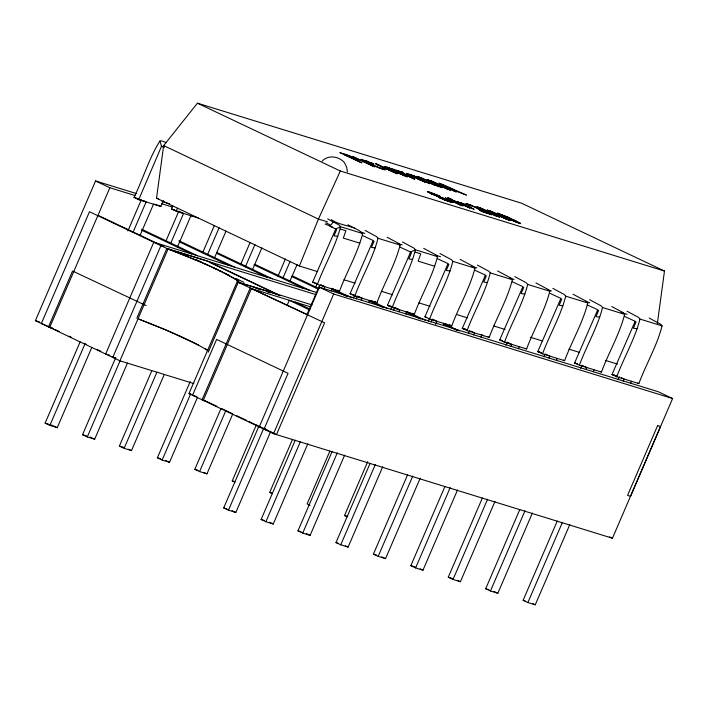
<?xml version="1.0" encoding="UTF-8"?>
<svg xmlns="http://www.w3.org/2000/svg" width="708" height="708" viewBox="0 0 708 708"><rect width="100%" height="100%" fill="white"/><g stroke="black" fill="none" stroke-linecap="round" stroke-linejoin="round"><path stroke-width="1.06" d="M317.388 284.43L339.486 291.245C346.637 271.89 357.62 253.535 362.682 233.543L340.583 226.719L335.769 228.958L312.626 282.165L317.388 284.43C324.529 265.075 335.521 246.711 340.583 226.719L339.221 225.1L327.68 218.905M365.107 230.454L376.638 236.64L378.001 238.269C372.948 258.261 361.956 276.616 354.814 295.971L350.053 293.714L373.196 240.499L362.558 235.587M387.205 237.269L398.746 243.455L400.1 245.083C395.046 265.075 384.055 283.43 376.913 302.785L354.814 295.971M392.232 307.511L414.339 314.325C421.481 294.979 432.464 276.616 437.526 256.623L415.428 249.809L410.622 252.039L387.471 305.254L392.232 307.511C399.383 288.156 410.366 269.801 415.428 249.809L414.065 248.181L402.533 241.994M439.951 253.535L451.492 259.73L452.854 261.349C447.792 281.341 436.801 299.705 429.659 319.06L424.897 316.795L448.04 263.58L437.402 258.668M460.156 259.411L473.59 266.544L474.953 268.164C469.891 288.156 458.908 306.52 451.757 325.875L429.659 319.06M477.378 265.084L488.909 271.27L490.272 272.89C485.219 292.891 474.227 311.246 467.085 330.601L462.324 328.344L485.467 275.129L474.829 270.217M497.582 270.952L511.017 278.085L512.371 279.713C507.317 299.705 496.326 318.06 489.184 337.415L467.085 330.601M514.805 276.624L526.336 282.811L527.699 284.439C522.637 304.431 511.654 322.786 504.503 342.141L499.742 339.884L522.893 286.669L512.247 281.757M535.956 282.97L548.435 289.625L549.797 291.254C544.735 311.246 533.752 329.601 526.61 348.956L504.503 342.141M552.815 288.351L564.347 294.537L565.71 296.165C560.656 316.157 549.665 334.512 542.523 353.867L537.761 351.611L560.904 298.395L550.266 293.484M573.02 294.227L586.445 301.351L587.808 302.98C582.755 322.972 571.763 341.327 564.621 360.682L542.523 353.867M589.649 299.705L601.18 305.9L602.543 307.52C597.49 327.512 586.498 345.876 579.356 365.231L574.595 362.965L597.738 309.75L587.1 304.847M611.747 306.52L623.288 312.715L624.642 314.334C619.589 334.326 608.597 352.69 601.455 372.045L579.356 365.231M627.076 311.255L638.607 317.441L639.97 319.069C634.908 339.061 623.925 357.416 616.774 376.771L612.013 374.514L635.165 321.299L624.518 316.387M649.174 318.069L660.706 324.255L662.068 325.884C657.006 345.876 646.023 364.231 638.881 383.586L616.783 376.771M347.389 171.956L346.708 167.353L344.522 162.734C339.097 156.256 328.131 154.521 322.158 161.15M428.411 179.912L427.305 179.628L430.039 181.319M406.489 173.398L411.534 174.929M317.635 271.642L299.396 266.013L156.521 198.196L163.654 145.6L197.435 103.182L521.592 203.214L664.476 271.04L657.343 323.627M299.396 266.013L318.441 219.073L340.318 171.009L664.476 271.04M159.946 140.981C148.901 158.344 143.14 178.929 133.998 197.373L138.759 199.629L161.521 146.246L159.946 140.981L162.008 140.981L166.486 142.68M138.759 199.638L160.858 206.453L163.415 200.506M172.725 205.913L171.424 208.922L176.186 211.179L177.46 208.205M193.842 383.577L119.926 360.815L35.4 320.653L95.562 180.965L136.732 193.665M135.184 195.567L109.846 187.753L49.684 327.441L52.852 328.415M91.801 347.424L57.242 427.685L49.87 425.411L45.108 423.145L80.11 341.875M127.883 230.95L141.361 199.647M49.87 425.411L84.872 344.132M133.077 232.197L146.122 201.904L143.273 200.55M140.016 235.481L153.494 204.178M127.484 363.036L94.668 439.226L87.296 436.951L82.535 434.694L115.785 357.487M165.743 241.49L178.788 211.188L183.558 213.453L170.938 242.738M136.794 318.308L166.876 248.464C191.293 258.305 216.444 267.376 238.87 281.315L238.64 282.474L278.598 294.802L207.152 260.898L167.203 248.57C191.443 258.34 216.436 267.385 238.676 281.262L208.232 352.221M119.926 360.815L168.061 249.03L315.874 294.625M87.296 436.951L120.112 360.761M177.442 247.03L190.921 215.728M164.318 374.399L131.502 450.589L124.139 448.314L119.378 446.058L151.751 370.877M202.585 252.844L214.32 225.587M124.139 448.314L156.955 372.125M207.78 254.101L219.091 227.843M214.276 258.393L226.02 231.127M197.523 397.294L169.522 462.315L162.15 460.041L157.388 457.784L190.204 381.585M240.596 264.571L250.163 242.357M265.58 428.862L259.243 426.906L319.397 287.218L658.316 391.754L672.6 398.542L612.438 538.23L273.527 433.694L188.992 393.56L237.118 281.811L312.086 304.936M162.15 460.041L190.594 394.011M245.366 266.836L254.933 244.623M252.296 270.12L261.863 247.906M232.764 413.923L206.948 473.864L199.585 471.59L194.815 469.324L221.073 408.374M278.032 276.12L285.421 258.951M199.585 471.59L225.834 410.631M282.793 278.377L290.183 261.217M289.722 281.66L297.112 264.5M287.094 305.352L289.28 300.272L309.263 309.759M346.318 154.618L339.858 152.636L360.345 162.327M235.1 482.228L232.251 480.874L256.314 424.995M315.458 287.66L317.193 283.625M270.837 431.19L235.835 512.459L228.472 510.185L223.701 507.928L258.703 426.65M306.945 314.733L319.556 285.448M368.284 161.902L373.851 164.026L361.213 159.282L367.328 162.787M373.231 166.336L374.921 166.822L352.761 156.592L373.24 166.309M376.523 163.937L397.082 173.69L375.532 163.592L377.116 164.787M228.472 510.185L263.473 428.915M323.883 288.722L324.751 286.696L320.945 284.89M331.256 290.988L332.123 288.97M273.527 433.694L333.689 294.006L672.6 398.542M387.002 167.539L392.666 170.548M391.48 169.185C399.108 172.495 384.86 165.424 384.807 166.884M402.94 173.522L396.595 170.513L411.286 176.531L408.888 175.354M401.038 171.513L403.454 172.655L392.489 168.876L414.658 179.08L405.357 174.664L411.304 176.504M272.536 493.777L269.677 492.414L292.422 439.588M353.319 298.201L354.62 295.165L350.053 293.714M307.83 443.748L273.261 524L265.898 521.734L261.128 519.468L295.263 440.226M356.115 299.015L357.416 295.979M265.898 521.734L300.457 441.473M361.31 300.263L362.177 298.245L359.319 296.882M409.056 174.425L414.72 177.381L414.384 176.814M409.684 174.504L416.419 177.053L411.525 174.956M416.729 176.372L421.641 178.876L419.286 177.487M368.673 302.537L369.549 300.511M430.606 193.125C434.871 195.222 427.782 191.957 431.446 193.072M441.5 185.682L439.677 184.983L450.598 190.151L447.199 189.133M440.783 183.77L466.448 195.089L451.571 189.434L456.377 191.957L454.589 191.434L438.987 183.186L440.792 183.744M444.881 200.037L438.296 197.151L452.253 202.32L451.2 201.656M329.857 451.138L307.104 503.963L309.962 505.317M390.745 309.741L392.046 306.714M439.854 196.32L439.872 196.293A7.646 0.478 23.3 0 0 431.331 192.709L427.305 191.656L430.163 193.249M439.641 197.567L441.969 198.612M344.663 455.111L310.104 535.363L302.732 533.097L297.971 530.832L332.096 451.589M393.533 310.555L394.843 307.529L399.604 309.785L398.728 311.803M445.235 186.116L449.846 188.54M302.732 533.097L337.3 452.837M449.447 198.32C459.749 202.674 441.721 195.78 449.456 198.284M406.1 314.078L406.967 312.06M464.236 204.585L474.095 209.32L457.704 201.807L461.368 203.276M347.389 516.867L344.531 515.504L367.718 461.66M428.172 321.29L429.482 318.255M382.683 466.837L348.115 547.089L340.752 544.824L335.99 542.558L370.116 463.315M430.96 322.096L432.261 319.069M480.228 210.444L483.484 212.188M340.752 544.824L375.311 464.563M435.721 324.361L437.022 321.326L433.216 319.52M443.527 325.618L444.394 323.6M420.109 478.378L385.541 558.639L378.178 556.364L373.417 554.107L407.543 474.864M468.386 333.636L469.687 330.609M378.178 556.364L412.746 476.103M473.581 334.893L474.449 332.875L470.643 331.061M480.944 337.158L481.821 335.141M457.536 489.927L422.977 570.179L415.605 567.913L410.844 565.648L444.969 486.405M505.804 345.185L507.114 342.15L511.875 344.415L510.999 346.433M415.605 567.913L450.173 487.653M518.371 348.708L519.238 346.69M494.963 501.468L460.404 581.728L453.031 579.454L448.27 577.197L482.396 497.954M543.815 356.903L545.125 353.876M453.031 579.454L487.6 499.193M549.019 358.159L549.886 356.142L546.072 354.327M556.382 360.434L557.249 358.407M532.389 513.017L497.83 593.269L490.458 591.003L485.697 588.737L519.822 509.495M580.657 368.266L581.958 365.24M490.458 591.003L525.026 510.742M585.852 369.523L586.72 367.496L582.914 365.691M593.216 371.788L594.092 369.771M569.816 524.557L535.257 604.818L527.885 602.543L523.124 600.287L557.249 521.044M618.075 379.807L619.385 376.78M527.885 602.543L562.453 522.283M623.27 381.063L624.146 379.046L621.288 377.683M630.642 383.338L631.509 381.311M333.371 221.728L330.813 225.153L325.919 222.834M379.373 167.814C381.028 167.194 391.303 172.318 380.621 168.548M466.094 203.47L466.979 204.267M377.134 164.76L397.091 173.664M462.855 203.851L464.979 204.479L461.2 202.833M445.252 197.939L459.669 204.816M335.38 229.843L336.636 229.649L334.026 235.861L337.769 236.366M372.806 241.393L374.063 241.189L371.452 247.402L375.187 247.906M410.233 252.933L411.49 252.738L408.879 258.951L412.614 259.455M447.651 264.473L448.907 264.279L446.297 270.491L450.04 270.996M485.077 276.023L486.334 275.819L483.723 282.032L487.458 282.536M522.504 287.563L523.761 287.368L521.15 293.572L524.885 294.077M560.515 299.289L561.771 299.086L559.161 305.298L562.895 305.803M597.348 310.644L598.605 310.449L595.994 316.662L599.729 317.166M634.775 322.193L636.032 321.99L633.421 328.202L637.156 328.707M435.801 183.903L434.579 183.301M405.834 175.743L391.984 169.991L392.657 170.575M414.038 176.823L419.587 178.699M489.936 211.126L496.211 214.462M495.202 215.48L497.184 216.055L494.777 214.692M496.609 215.984L497.175 216.09L496.733 215.745M507.123 219.223L507.698 219.303M445.235 197.966L458.235 203.161M387.099 167.566L391.471 169.212M477.776 207.01L476.626 206.798L479.705 208.603M487.148 210.046L490.741 211.117M509.185 220.206L510.335 220.418L497.759 214.108M520.026 223.064L520.584 223.604L517.681 222.772M520.584 223.604L510.734 219.807L518.07 222.48L512.884 219.737A13.726 0.858 23.3 0 0 512.53 219.569L512.893 219.869M404.321 175.637L404.932 175.743L401.958 174.088M500.29 214.391L509.813 218.374M447.766 199.081L456.766 202.727M394.347 171.212L397.914 172.283M416.313 177.841L426.977 182.576L420.977 180.239M406.419 176.628L407.507 176.85L405.843 175.717M419.03 179.593L429.375 183.354M428.482 183.434L429.561 183.691M500.299 214.365L510.884 219.064L509.822 218.347M510.194 218.931L510.742 218.905M510.132 219.179L497.565 213.197L507.946 217.223M497.556 213.223L498.644 213.48M463.023 205.603L459.66 204.842M461.899 205.621L463.085 205.895M430.491 180.921L437.517 184.124L429.906 180.779L431.544 181.257M447.288 188.894L447.978 188.886M419.269 177.513L425.942 180.115L430.269 182.947M468.634 204.612L476.599 207.825L479.626 210.046M427.296 179.655L432.641 181.469M381.577 168.548L382.55 168.796M444.863 200.063L452.058 202.479M416.72 176.398L420.021 177.389M466.076 203.497L467.333 203.789M427.579 191.585L431.314 192.735M512.034 219.869L512.911 219.843M356.938 159.928L358.859 160.185L348.619 155.477M448.102 200.957L449.438 201.178L448.925 200.824M479.838 207.993L479.228 207.895L485.688 211.223M384.851 166.53L385.656 166.752M439.872 196.293L431.438 193.098M347.203 155.273L343.964 154.273C343.283 154.964 362.027 161.681 353.823 157.911M396.586 170.54L403.471 172.628M356.947 159.902L353.69 158.928L362.027 162.849L360.337 162.362M449.837 188.567L454.138 189.868L447.146 186.762M483.475 212.214L491.865 214.772L482.192 211.002M164.291 147.096L161.521 146.246L163.946 147.423M362.682 233.543C354.46 225.038 340.849 226.312 331.309 219.675M327.521 221.852L318.441 219.073L163.663 145.574M360.806 232.136L364.841 233.366M398.126 243.649L402.162 244.888M435.447 255.163L440.491 256.712M471.758 266.367L476.794 267.916M510.087 278.182L514.114 279.43M547.408 289.696L551.435 290.953M585.737 301.519L589.764 302.776M621.04 312.414L627.076 314.29M378.001 238.269L400.1 245.083M452.854 261.349L474.953 268.164M490.272 272.89L512.371 279.713M527.699 284.439L549.797 291.254M565.71 296.165L587.808 302.98M602.543 307.52L624.642 314.334M639.97 319.069L662.068 325.884M340.406 229.056L345.929 230.764L343.291 238.074L359.868 243.18M415.251 252.145L420.782 253.845L418.136 261.155L434.712 266.27M325.131 224.047L332.725 227.144M156.521 198.196L158.548 198.815M162.079 201.479L169.469 203.762M161.583 203.709L172.141 206.966M133.998 197.373L138.6 198.798M171.424 208.922L174.186 209.772M172.61 209.48L177.221 210.904M137.564 199.072L144.282 201.338M154.14 204.187L159.672 205.886M176.186 211.179L198.284 218.002M343.973 279.766L355.115 283.2M381.453 291.324L392.595 294.758M418.941 302.882L430.083 306.325M456.421 314.449L467.563 317.883M493.901 326.007L505.043 329.45M530.372 337.256L542.532 341.008M568.869 349.132L579.002 352.257M605.34 360.381L617.5 364.133M312.626 282.165L316.308 283.306M387.471 305.254L391.152 306.387M424.897 316.795L426.738 317.361M388.665 305.821L393.267 307.237M323.565 286.138L320.529 285.005M353.619 295.404L358.23 296.829M370.196 300.519L375.727 302.219M503.317 341.575L510.034 343.849M316.37 292.404L153.778 242.251L105.651 354L109.873 355.301M257.8 288.899L260.96 289.882M267.27 291.829L270.429 292.802M310.538 306.829L251.411 288.599L203.284 400.347L206.444 401.321M146.096 305.591L72.552 271.022L48.489 326.901L51.649 327.875M35.4 320.653L39.621 321.954M188.992 393.56L191.107 394.214M196.78 396.586L192.549 395.285L216.613 339.415L288.059 373.32L263.995 429.198L268.217 430.499M205.037 400.693L202.09 399.781L250.216 288.032L307.732 314.839M45.108 423.145L52.472 425.419M82.535 434.694L86.748 435.995M119.378 446.058L123.581 447.359M157.388 457.784L160.548 458.757M194.815 469.324L197.974 470.298M232.251 480.874L234.348 481.52M269.677 492.414L271.775 493.069M344.531 515.504L347.69 516.477M223.701 507.928L226.861 508.902M261.128 519.468L264.288 520.442M297.971 530.832L301.13 531.805M335.99 542.558L338.097 543.213M373.417 554.107L376.576 555.081M410.844 565.648L415.056 566.949M448.27 577.197L452.483 578.489M485.697 588.737L488.856 589.711M523.124 600.287L525.23 600.933M347.194 155.3L348.212 155.592M345.247 154.3L345.796 154.477M461.218 202.807L460.359 202.585L461.35 203.302M348.203 155.618L349.991 156.238M508.185 219.878L509.202 220.179M379.391 167.787L366.293 161.973A7.93 0.496 23.3 0 1 365.151 160.769L366.585 161.22M448.111 200.93L444.102 199.506L450.607 202.134M346.309 154.645L348.637 155.45M417.968 176.717L422.499 178.354M467.324 203.816L476.962 207.736M516.389 222.02L517.344 222.347M447.297 188.868L438.225 184.77L442.013 186.054M348.601 155.751L353.805 157.937M510.123 219.206L512.043 219.843M393.011 170.23L394.914 170.893M406.427 176.602L387.311 168.203M404.339 175.611L394.259 171M477.758 207.037L487.228 210.895L499.813 217.197L495.175 215.683M430.172 193.222L451.182 201.683M490.343 211.267L507.247 218.984M479.829 208.019L494.768 214.719M505.716 218.719L507.132 219.197M431.623 193.895L448.907 200.851M440.155 197.249L436.429 195.886M508.202 219.852L487.847 210.559M366.576 161.247L368.293 161.875M443.394 198.452L444.624 198.921M365.009 160.406L367.638 161.406M433.916 194.647L437.889 196.151L432.163 193.895M387.356 167.327L391.834 169.15M442.004 197.629L447.775 200.284L446.792 199.798M138.812 319.096C162.274 328.494 186.266 337.433 207.922 350.584M139.122 319.193L165.353 329.733L198.576 345.079M421.233 178.115L422.764 178.717M447.208 189.107L435.809 183.876M469.369 204.515L472.13 205.789M505.698 218.896L507.034 219.418M416.977 177.699L429.367 183.39M396.197 171.628L401.949 174.115M449.89 199.744L454.147 201.523M438.296 197.151L444.111 199.479M423.003 181.337L426.145 182.593M380.63 168.522L371.904 164.867M389.453 168.362L390.258 168.69M490.733 211.143L497.751 214.135M480.219 207.904L483.396 209.205M505.733 218.692L496.22 214.436M495.211 215.453L480.378 208.586M434.597 183.275L430.057 181.292M495.184 215.657L486.865 212.002M513.256 220.94L515.619 221.931M432.632 181.496L439.447 184.646M432.907 181.823L434.402 182.46M422.481 178.381L429.243 181.443L432.818 183.93M441.996 186.08L447.199 188.452M504.583 216.878L507.539 218.144M503.901 215.657L508.052 217.506M350.699 156.318L353.097 157.353M412.888 175.734L413.534 176.018M443.429 186.478L447.314 188.213M440.314 197.01L445.739 199.373M370.611 162.645L373.842 164.052M445.217 186.142L442.004 184.469L447.137 186.788M500.6 216.489L503.662 217.852M443.049 184.974L444.252 185.514M413.897 175.956L416.41 177.089M392.205 169.504L393.011 169.867M441.65 186.832L437.225 184.753M329.963 226.294L335.769 228.958M433.031 182.416L430.517 181.221M420.959 180.274L417.286 178.496M489.37 213.179L479.714 208.577M400.454 173.186L403.383 174.531M449.854 200.585L453.474 202.249M367.337 162.76L371.886 164.893M507.955 217.188L520.017 223.091M419.012 179.62L411.481 176.053M399.976 247.127L410.622 252.039M405.348 174.699L414.649 179.115M197.435 103.182L340.318 171.009M637.687 383.019L638.881 383.586M600.269 371.479L601.455 372.045M563.435 360.115L564.621 360.682M525.416 348.389L526.61 348.956M487.998 336.849L489.184 337.415M481.281 334.583L483.661 335.707M449.376 324.742L451.757 325.875M445.049 323.6L446.235 324.167M443.376 323.379L459.315 330.946M443.42 323.892L457.368 330.512M432.8 319.627L433.995 320.193M411.959 313.202L414.339 314.325M407.569 311.892L425.561 320.432M405.675 311.971L420.658 319.087M394.188 307.52L395.383 308.086M396.569 308.653L397.763 309.219M374.532 301.652L376.913 302.785M191.567 215.728L192.762 216.294M370.142 300.351L387.134 308.414M369.249 300.9L383.232 307.546M180.522 212.32L181.708 212.887M359.151 297.112L360.337 297.679M158.477 205.32L160.858 206.453M337.105 290.112L339.486 291.245M331.716 288.333L351.699 297.82M331.583 288.413L333.964 289.537M331.813 289.36L346.805 296.475M95.562 180.965L109.846 187.753M319.397 287.218L333.689 294.006M292.289 275.837L319.273 288.643M291.395 276.394L318.37 289.2M254.862 264.296L309.821 290.386M253.96 264.845L303.927 288.563M216.436 252.278L272.394 278.837M216.533 253.305L266.5 277.023M179.009 240.729L234.968 267.297M179.106 241.755L229.073 265.473M141.582 229.188L197.541 255.747M295.174 302.095L310.166 309.21M141.68 230.215L191.647 253.933M209.453 262.279L279.908 295.723M196.284 259.703L202.24 262.526M204.223 263.473L208.187 265.358M213.152 267.712L217.117 269.598M219.108 270.536L221.091 271.474M225.056 273.359L229.029 275.244M235.976 278.545L243.906 282.306M252.836 286.545L256.809 288.43M98.385 215.462L163.867 246.552L160.92 245.641L112.793 357.39L115.74 358.301L111.767 356.416M168.061 249.03L89.482 211.727L41.356 323.485L53.233 328.627M237.118 281.811L324.6 322.848L276.474 434.597L263.58 428.482M609.579 536.876L612.438 538.23M55.215 329.574L59.18 331.459M69.11 336.167L71.092 337.105M83.987 343.23L85.969 344.168M96.89 349.354L100.855 351.239M207.019 401.631L216.94 406.339M221.905 408.693L231.826 413.41M236.791 415.764L246.711 420.472M248.694 421.41L261.597 427.535M532.398 603.464L535.257 604.818M494.016 591.463L497.83 593.269M457.545 580.374L460.404 581.728M420.118 568.825L422.977 570.179M204.09 472.501L206.948 473.864M381.736 556.833L385.541 558.639M165.707 460.51L169.522 462.315M345.256 545.735L348.115 547.089M128.644 449.235L131.502 450.589M306.29 533.558L310.104 535.363M89.907 436.969L94.668 439.226M269.456 522.194L273.261 524M53.427 425.871L57.242 427.685M232.029 510.654L235.835 512.459M512.902 219.524L517.592 221.799M492.352 213.276L496.724 215.391M433.278 184.682L442.5 187.673L433.482 184.372M464.864 204.931L465.563 205.276M458.244 203.134L463.014 205.63M456.775 202.7L460.536 204.798L449.155 199.957M369.054 163.282L366.301 161.946A7.93 0.496 23.3 0 1 365.169 160.743M424.012 180.921L425.809 181.806M501.591 215.506L497.715 213.471M420.109 178.089L421.649 178.85M476.971 207.709L482.52 211.294M468.643 204.585L470.997 205.975L466.988 204.24M411.472 176.08L406.498 173.371M423.685 248.34L436.163 255.004L437.526 256.623M347.885 224.781L355.469 228.542M475.307 207.214L476.59 207.86M441.996 184.496L442.845 184.921M433.261 184.708L431.606 183.797M419.782 178.23L416.614 176.522M388.365 168.46L390.055 169.318M464.227 204.612L462.873 203.824M407.835 174.239L409.366 175.035M385.78 167.407L387.303 168.23M478.608 208.541L480.829 209.869M459.111 203.877L460.333 204.559M449.146 199.983L447.775 199.054M403.746 175L404.728 175.557M361.337 159.627L363.425 160.831M384.825 166.849L385.772 167.433M468.678 204.727L469.466 205.187M417.278 178.522L416.322 177.805M439.084 185.363L438.243 184.744M447.208 188.425L447.969 188.912M449.438 189.275L450.589 190.178M427.296 179.814L428.251 180.39M355.212 158.636L355.876 159.034M480.953 210.922L479.643 210.019M430.862 183.337L431.597 183.823M414.136 177L414.72 177.381M433.473 184.399L432.384 183.496M428.243 181.328L429.066 181.894M430.278 182.921L430.853 183.363M376.32 164.097L376.868 164.495M205.293 348.699L207.763 350.504M509.618 219.896L510.326 220.445M487.157 210.019L487.839 210.586M453.545 200.488L469.917 208.037L453.545 200.488M657.635 425.57L627.553 495.414L630.501 496.326L660.582 426.481L657.635 425.57M466.926 329.76L462.324 328.335L466.926 329.76M502.503 340.734L499.742 339.884L502.512 340.734M541.443 352.743L537.761 351.602L541.443 352.743M577.356 363.815L574.595 362.965L577.356 363.824M616.615 375.93L612.013 374.505L616.624 375.93"/></g></svg>
